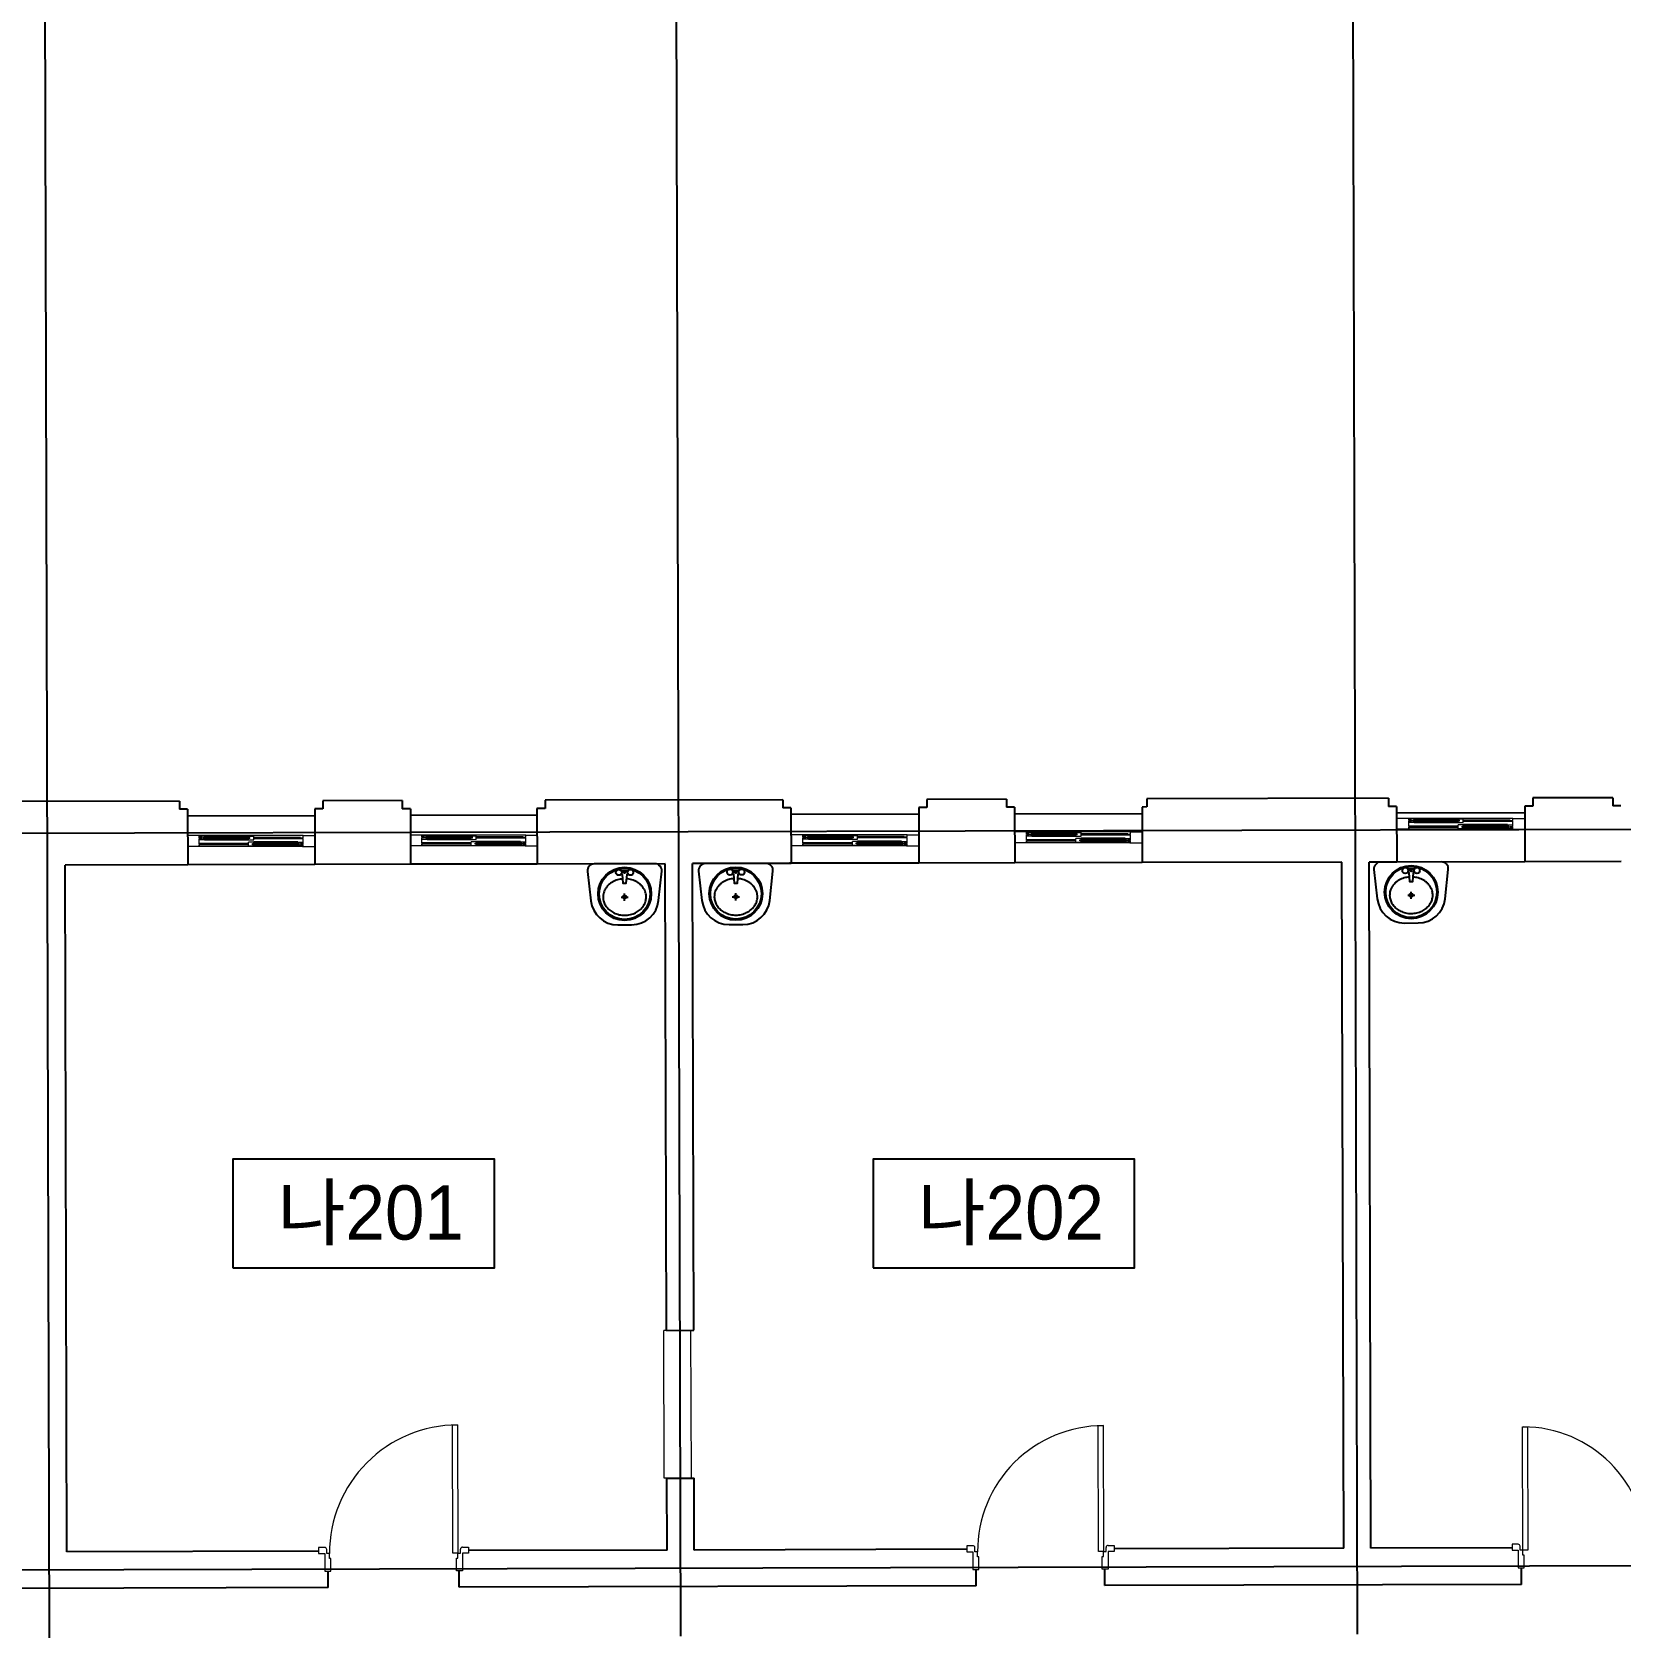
# Model space of a CAD drawing. Header units: millimetres. Extents: x 580267 to 706267, y -57600 to 28800.
# Drawn here: x 623985 to 635701, y -18515 to -6673 of the extents above; entities that cross this region are included whole.
import ezdxf
from ezdxf.enums import TextEntityAlignment as Align

# ---------------------------------------------------------------- set-up
doc = ezdxf.new("R2010")
doc.units = ezdxf.units.MM
doc.header["$LTSCALE"] = 5
doc.layers.add('ELE-1 (벽체 마감)', color=3, linetype='Continuous', lineweight=9)
doc.layers.add('ELE-2 (마감 창호)', color=4, linetype='Continuous', lineweight=9)
for name, color, linetype in [('text', 7, 'Continuous'), ('단면선', 2, 'Continuous'), ('입면', 7, 'Continuous'), ('입면선', 8, 'Continuous'), ('중심선', 1, 'Continuous')]:
    doc.layers.add(name, color=color, linetype=linetype)
doc.styles.get("Standard").update_dxf_attribs({"font": 'Gulim.ttf'})

# ---------------------------------------------------------------- blocks, each defined once
blk = doc.blocks.new('A$C26F80365')
at = {"layer": '입면선'}
for p, q in [((-25, 194), (25, 194)), ((-26, 0), (27, 0)), ((0, -27), (0, 26))]:
    blk.add_line(p, q, dxfattribs=at)
blk.add_lwpolyline([(-51, -205), (51, -205, 0.382162), (250, -27), (274, 189, 0.447008), (224, 245), (-224, 245, 0.447008), (-274, 189), (-250, -27, 0.382162)], format="xyb", close=True, dxfattribs=at)
blk.add_lwpolyline([(-25, 170), (-22, 170, -0.386916), (-18, 166), (-12, 101), (12, 101), (18, 166, -0.386916), (22, 170), (25, 170)], format="xyb", dxfattribs=at)
for centre, radius in [((0, 23), 196), ((0, 23), 188), ((-43, 182), 21.4), ((0, 182), 6.83), ((43, 182), 21.4), ((0, 0), 12.8)]:
    blk.add_circle(centre, radius, dxfattribs=at)
blk.add_rational_spline([(-15, 134), (-270, 114), (-135, -71), (0, -256), (135, -71), (270, 114), (15, 134)], [1, 0.527194519268, 1, 0.527194519268, 1, 0.527194519268, 1], degree=2, knots=[0, 0, 0, 0.333333, 0.333333, 0.666667, 0.666667, 1, 1, 1], dxfattribs=at)

msp = doc.modelspace()

# ---------------------------------------------------------------- linework, layer by layer
at = {"layer": 'ELE-1 (벽체 마감)'}
for p, q in [((628663.6, -16247.1), (628643.6, -16247.2)), ((628646.6, -17337.2), (628643.6, -16247.2)), ((628846.6, -17336.6), (628843.6, -16246.6)), ((628666.6, -17337.1), (628646.6, -17337.2))]:
    msp.add_line(p, q, dxfattribs=at)
at = {"layer": 'ELE-2 (마감 창호)'}
for p, q in [((634136.7, -12471.1), (634046.7, -12471.1)), ((634141.7, -12551.1), (634046.9, -12551.1)), ((634904.5, -12471.1), (634136.7, -12471.1)), ((634136.7, -12486.1), (634136.7, -12471.1)), ((634156.7, -12486.1), (634136.7, -12486.1)), ((634136.7, -12531.1), (634136.7, -12491.1)), ((634156.7, -12491.1), (634136.7, -12491.1)), ((634156.7, -12531.1), (634136.7, -12531.1)), ((634136.7, -12548.1), (634136.7, -12536.1)), ((634156.7, -12536.1), (634136.7, -12536.1)), ((634141.7, -12548.1), (634136.7, -12548.1)), ((634137.7, -12485.1), (634137.7, -12475.1)), ((634176.7, -12475.1), (634137.7, -12475.1)), ((634157.7, -12485.1), (634137.7, -12485.1)), ((634137.7, -12502.1), (634137.7, -12492.1)), ((634157.7, -12492.1), (634137.7, -12492.1)), ((634176.7, -12502.1), (634137.7, -12502.1)), ((634141.7, -12551.1), (634141.7, -12548.1)), ((634899.5, -12551.1), (634141.7, -12551.1)), ((634156.7, -12491.1), (634156.7, -12486.1)), ((634156.7, -12536.1), (634156.7, -12531.1)), ((634157.7, -12492.1), (634157.7, -12485.1)), ((634166.7, -12484.6), (634176.7, -12483.6)), ((634166.7, -12492.6), (634166.7, -12484.6)), ((634176.7, -12493.6), (634166.7, -12492.6)), ((634171.7, -12491.6), (634171.7, -12485.6)), ((634505, -12485.6), (634171.7, -12485.6)), ((634505, -12491.6), (634171.7, -12491.6)), ((634176.7, -12483.6), (634176.7, -12475.1)), ((634178.7, -12484.1), (634176.7, -12483.6)), ((634178.7, -12493.1), (634176.7, -12493.6)), ((634176.7, -12502.1), (634176.7, -12493.6)), ((634179.7, -12485.6), (634178.7, -12484.1)), ((634179.7, -12491.6), (634178.7, -12493.1)), ((634497, -12485.6), (634498, -12484.1)), ((634497, -12491.6), (634498, -12493.1)), ((634498, -12484.1), (634500, -12483.6)), ((634498, -12493.1), (634500, -12493.6)), ((634500, -12483.6), (634500, -12475.1)), ((634500, -12475.1), (634539, -12475.1)), ((634510, -12484.6), (634500, -12483.6)), ((634510, -12492.6), (634500, -12493.6)), ((634500, -12502.1), (634500, -12493.6)), ((634500, -12502.1), (634539, -12502.1)), ((634501, -12547.1), (634501, -12520.1)), ((634540, -12520.1), (634501, -12520.1)), ((634540, -12520.1), (634501, -12520.1)), ((634501, -12547.1), (634540, -12547.1)), ((634505, -12491.6), (634505, -12485.6)), ((634510, -12492.6), (634510, -12484.6)), ((634530, -12529.6), (634540, -12528.6)), ((634530, -12537.6), (634530, -12529.6)), ((634540, -12538.6), (634530, -12537.6)), ((634535, -12536.6), (634535, -12530.6)), ((634868.5, -12530.6), (634535, -12530.6)), ((634868.5, -12536.6), (634535, -12536.6)), ((634539, -12502.1), (634539, -12475.1)), ((634540, -12528.6), (634540, -12520.1)), ((634542, -12529.1), (634540, -12528.6)), ((634542, -12538.1), (634540, -12538.6)), ((634540, -12547.1), (634540, -12538.6)), ((634543, -12530.6), (634542, -12529.1)), ((634543, -12536.6), (634542, -12538.1)), ((634861.5, -12530.6), (634862.5, -12529.1)), ((634861.5, -12536.6), (634862.5, -12538.1)), ((634862.5, -12529.1), (634864.5, -12528.6)), ((634862.5, -12538.1), (634864.5, -12538.6)), ((634864.5, -12528.6), (634864.5, -12520.1)), ((634864.5, -12520.1), (634903.5, -12520.1)), ((634874.5, -12529.6), (634864.5, -12528.6)), ((634864.5, -12538.6), (634874.5, -12537.6)), ((634864.5, -12547.1), (634864.5, -12538.6)), ((634903.5, -12547.1), (634864.5, -12547.1)), ((634869.5, -12536.6), (634869.5, -12530.6)), ((634874.5, -12537.6), (634874.5, -12529.6)), ((634883.5, -12537.1), (634883.5, -12530.1)), ((634883.5, -12530.1), (634903.5, -12530.1)), ((634883.5, -12537.1), (634903.5, -12537.1)), ((634884.5, -12491.1), (634884.5, -12486.1)), ((634884.5, -12486.1), (634904.5, -12486.1)), ((634884.5, -12491.1), (634904.5, -12491.1)), ((634884.5, -12536.1), (634884.5, -12531.1)), ((634884.5, -12531.1), (634904.5, -12531.1)), ((634884.5, -12536.1), (634904.5, -12536.1)), ((634899.5, -12551.1), (634899.5, -12548.1)), ((634899.5, -12548.1), (634904.5, -12548.1)), ((634899.5, -12551.1), (634993.1, -12551.1)), ((634903.5, -12530.1), (634903.5, -12520.1)), ((634903.5, -12547.1), (634903.5, -12537.1)), ((634904.5, -12486.1), (634904.5, -12471.1)), ((634904.5, -12471.1), (634992.9, -12471.1)), ((634904.5, -12531.1), (634904.5, -12491.1)), ((634904.5, -12548.1), (634904.5, -12536.1)), ((625217.4, -12598.7), (625132, -12598.7)), ((625985.2, -12598.7), (625217.4, -12598.7)), ((625217.4, -12613.7), (625217.4, -12598.7)), ((625237.4, -12613.7), (625217.4, -12613.7)), ((625217.4, -12658.7), (625217.4, -12618.7)), ((625237.4, -12618.7), (625217.4, -12618.7)), ((625237.4, -12658.7), (625217.4, -12658.7)), ((625217.4, -12675.7), (625217.4, -12663.7)), ((625237.4, -12663.7), (625217.4, -12663.7)), ((625218.4, -12612.7), (625218.4, -12602.7)), ((625257.4, -12602.7), (625218.4, -12602.7)), ((625238.4, -12612.7), (625218.4, -12612.7)), ((625218.4, -12629.7), (625218.4, -12619.7)), ((625238.4, -12619.7), (625218.4, -12619.7)), ((625257.4, -12629.7), (625218.4, -12629.7)), ((625237.4, -12618.7), (625237.4, -12613.7)), ((625237.4, -12663.7), (625237.4, -12658.7)), ((625238.4, -12619.7), (625238.4, -12612.7)), ((625247.4, -12612.2), (625257.4, -12611.2)), ((625247.4, -12620.2), (625247.4, -12612.2)), ((625257.4, -12621.2), (625247.4, -12620.2)), ((625252.4, -12619.2), (625252.4, -12613.2)), ((625585.7, -12613.2), (625252.4, -12613.2)), ((625585.7, -12619.2), (625252.4, -12619.2)), ((625257.4, -12611.2), (625257.4, -12602.7)), ((625259.4, -12611.7), (625257.4, -12611.2)), ((625259.4, -12620.7), (625257.4, -12621.2)), ((625257.4, -12629.7), (625257.4, -12621.2)), ((625260.4, -12613.2), (625259.4, -12611.7)), ((625260.4, -12619.2), (625259.4, -12620.7)), ((625577.7, -12613.2), (625578.7, -12611.7)), ((625577.7, -12619.2), (625578.7, -12620.7)), ((625578.7, -12611.7), (625580.7, -12611.2)), ((625578.7, -12620.7), (625580.7, -12621.2)), ((625580.7, -12611.2), (625580.7, -12602.7)), ((625580.7, -12602.7), (625619.7, -12602.7)), ((625590.7, -12612.2), (625580.7, -12611.2)), ((625590.7, -12620.2), (625580.7, -12621.2)), ((625580.7, -12629.7), (625580.7, -12621.2)), ((625580.7, -12629.7), (625619.7, -12629.7)), ((625581.7, -12674.7), (625581.7, -12647.7)), ((625620.7, -12647.7), (625581.7, -12647.7)), ((625620.7, -12647.7), (625581.7, -12647.7)), ((625585.7, -12619.2), (625585.7, -12613.2)), ((625590.7, -12620.2), (625590.7, -12612.2)), ((625610.7, -12657.2), (625620.7, -12656.2)), ((625610.7, -12665.2), (625610.7, -12657.2)), ((625620.7, -12666.2), (625610.7, -12665.2)), ((625615.7, -12664.2), (625615.7, -12658.2)), ((625949.2, -12658.2), (625615.7, -12658.2)), ((625949.2, -12664.2), (625615.7, -12664.2)), ((625619.7, -12629.7), (625619.7, -12602.7)), ((625620.7, -12656.2), (625620.7, -12647.7)), ((625622.7, -12656.7), (625620.7, -12656.2)), ((625622.7, -12665.7), (625620.7, -12666.2)), ((625620.7, -12674.7), (625620.7, -12666.2)), ((625623.7, -12658.2), (625622.7, -12656.7)), ((625623.7, -12664.2), (625622.7, -12665.7)), ((625942.2, -12658.2), (625943.2, -12656.7)), ((625942.2, -12664.2), (625943.2, -12665.7)), ((625943.2, -12656.7), (625945.2, -12656.2)), ((625943.2, -12665.7), (625945.2, -12666.2)), ((625945.2, -12656.2), (625945.2, -12647.7)), ((625945.2, -12647.7), (625984.2, -12647.7)), ((625955.2, -12657.2), (625945.2, -12656.2)), ((625945.2, -12666.2), (625955.2, -12665.2)), ((625945.2, -12674.7), (625945.2, -12666.2)), ((625950.2, -12664.2), (625950.2, -12658.2)), ((625955.2, -12665.2), (625955.2, -12657.2)), ((625964.2, -12664.7), (625964.2, -12657.7)), ((625964.2, -12657.7), (625984.2, -12657.7)), ((625964.2, -12664.7), (625984.2, -12664.7)), ((625965.2, -12618.7), (625965.2, -12613.7)), ((625965.2, -12613.7), (625985.2, -12613.7)), ((625965.2, -12618.7), (625985.2, -12618.7)), ((625965.2, -12663.7), (625965.2, -12658.7)), ((625965.2, -12658.7), (625985.2, -12658.7)), ((625965.2, -12663.7), (625985.2, -12663.7)), ((625984.2, -12657.7), (625984.2, -12647.7)), ((625984.2, -12674.7), (625984.2, -12664.7)), ((625985.2, -12613.7), (625985.2, -12598.7)), ((625985.2, -12598.7), (626069.5, -12598.7)), ((625985.2, -12658.7), (625985.2, -12618.7)), ((625985.2, -12675.7), (625985.2, -12663.7)), ((626858.1, -12594.9), (626774.7, -12594.9)), ((627626, -12594.9), (626858.1, -12594.9)), ((626858.1, -12609.9), (626858.1, -12594.9)), ((626878.1, -12609.9), (626858.1, -12609.9)), ((626858.1, -12654.9), (626858.1, -12614.9)), ((626878.1, -12614.9), (626858.1, -12614.9)), ((626878.1, -12654.9), (626858.1, -12654.9)), ((626858.1, -12671.9), (626858.1, -12659.9)), ((626878.1, -12659.9), (626858.1, -12659.9)), ((626859.1, -12608.9), (626859.1, -12598.9)), ((626898.1, -12598.9), (626859.1, -12598.9)), ((626879.1, -12608.9), (626859.1, -12608.9)), ((626859.1, -12625.9), (626859.1, -12615.9)), ((626879.1, -12615.9), (626859.1, -12615.9)), ((626898.1, -12625.9), (626859.1, -12625.9)), ((626878.1, -12614.9), (626878.1, -12609.9)), ((626878.1, -12659.9), (626878.1, -12654.9)), ((626879.1, -12615.9), (626879.1, -12608.9)), ((626888.1, -12608.4), (626898.1, -12607.4)), ((626888.1, -12616.4), (626888.1, -12608.4)), ((626898.1, -12617.4), (626888.1, -12616.4)), ((626893.1, -12615.4), (626893.1, -12609.4)), ((627226.5, -12609.4), (626893.1, -12609.4)), ((627226.5, -12615.4), (626893.1, -12615.4)), ((626898.1, -12607.4), (626898.1, -12598.9)), ((626900.1, -12607.9), (626898.1, -12607.4)), ((626900.1, -12616.9), (626898.1, -12617.4)), ((626898.1, -12625.9), (626898.1, -12617.4)), ((626901.1, -12609.4), (626900.1, -12607.9)), ((626901.1, -12615.4), (626900.1, -12616.9)), ((627218.5, -12609.4), (627219.5, -12607.9)), ((627218.5, -12615.4), (627219.5, -12616.9)), ((627219.5, -12607.9), (627221.5, -12607.4)), ((627219.5, -12616.9), (627221.5, -12617.4)), ((627221.5, -12607.4), (627221.5, -12598.9)), ((627221.5, -12598.9), (627260.5, -12598.9)), ((627231.5, -12608.4), (627221.5, -12607.4)), ((627231.5, -12616.4), (627221.5, -12617.4)), ((627221.5, -12625.9), (627221.5, -12617.4)), ((627221.5, -12625.9), (627260.5, -12625.9)), ((627222.5, -12670.9), (627222.5, -12643.9)), ((627261.5, -12643.9), (627222.5, -12643.9)), ((627261.5, -12643.9), (627222.5, -12643.9)), ((627226.5, -12615.4), (627226.5, -12609.4)), ((627231.5, -12616.4), (627231.5, -12608.4)), ((627251.5, -12653.4), (627261.5, -12652.4)), ((627251.5, -12661.4), (627251.5, -12653.4)), ((627261.5, -12662.4), (627251.5, -12661.4)), ((627256.5, -12660.4), (627256.5, -12654.4)), ((627590, -12654.4), (627256.5, -12654.4)), ((627590, -12660.4), (627256.5, -12660.4)), ((627260.5, -12625.9), (627260.5, -12598.9)), ((627261.5, -12652.4), (627261.5, -12643.9)), ((627263.5, -12652.9), (627261.5, -12652.4)), ((627263.5, -12661.9), (627261.5, -12662.4)), ((627261.5, -12670.9), (627261.5, -12662.4)), ((627264.5, -12654.4), (627263.5, -12652.9)), ((627264.5, -12660.4), (627263.5, -12661.9)), ((627583, -12654.4), (627584, -12652.9)), ((627583, -12660.4), (627584, -12661.9)), ((627584, -12652.9), (627586, -12652.4)), ((627584, -12661.9), (627586, -12662.4)), ((627586, -12652.4), (627586, -12643.9)), ((627586, -12643.9), (627625, -12643.9)), ((627596, -12653.4), (627586, -12652.4)), ((627586, -12662.4), (627596, -12661.4)), ((627586, -12670.9), (627586, -12662.4)), ((627591, -12660.4), (627591, -12654.4)), ((627596, -12661.4), (627596, -12653.4)), ((627605, -12660.9), (627605, -12653.9)), ((627605, -12653.9), (627625, -12653.9)), ((627605, -12660.9), (627625, -12660.9)), ((627606, -12614.9), (627606, -12609.9)), ((627606, -12609.9), (627626, -12609.9)), ((627606, -12614.9), (627626, -12614.9)), ((627606, -12659.9), (627606, -12654.9)), ((627606, -12654.9), (627626, -12654.9)), ((627606, -12659.9), (627626, -12659.9)), ((627625, -12653.9), (627625, -12643.9)), ((627625, -12670.9), (627625, -12660.9)), ((627626, -12609.9), (627626, -12594.9)), ((627626, -12594.9), (627708.3, -12594.9)), ((627626, -12654.9), (627626, -12614.9)), ((627626, -12671.9), (627626, -12659.9)), ((629669.2, -12593.4), (629581.5, -12593.4)), ((630437, -12593.4), (629669.2, -12593.4)), ((629669.2, -12608.4), (629669.2, -12593.4)), ((629689.2, -12608.4), (629669.2, -12608.4)), ((629669.2, -12653.4), (629669.2, -12613.4)), ((629689.2, -12613.4), (629669.2, -12613.4)), ((629689.2, -12653.4), (629669.2, -12653.4)), ((629669.2, -12670.4), (629669.2, -12658.4)), ((629689.2, -12658.4), (629669.2, -12658.4)), ((629670.2, -12607.4), (629670.2, -12597.4)), ((629709.2, -12597.4), (629670.2, -12597.4)), ((629690.2, -12607.4), (629670.2, -12607.4)), ((629670.2, -12624.4), (629670.2, -12614.4)), ((629690.2, -12614.4), (629670.2, -12614.4)), ((629709.2, -12624.4), (629670.2, -12624.4)), ((629689.2, -12613.4), (629689.2, -12608.4)), ((629689.2, -12658.4), (629689.2, -12653.4)), ((629690.2, -12614.4), (629690.2, -12607.4)), ((629699.2, -12606.9), (629709.2, -12605.9)), ((629699.2, -12614.9), (629699.2, -12606.9)), ((629709.2, -12615.9), (629699.2, -12614.9)), ((629704.2, -12613.9), (629704.2, -12607.9)), ((630037.6, -12607.9), (629704.2, -12607.9)), ((630037.6, -12613.9), (629704.2, -12613.9)), ((629709.2, -12605.9), (629709.2, -12597.4)), ((629711.2, -12606.4), (629709.2, -12605.9)), ((629711.2, -12615.4), (629709.2, -12615.9)), ((629709.2, -12624.4), (629709.2, -12615.9)), ((629712.2, -12607.9), (629711.2, -12606.4)), ((629712.2, -12613.9), (629711.2, -12615.4)), ((630029.6, -12607.9), (630030.6, -12606.4)), ((630029.6, -12613.9), (630030.6, -12615.4)), ((630030.6, -12606.4), (630032.6, -12605.9)), ((630030.6, -12615.4), (630032.6, -12615.9)), ((630032.6, -12605.9), (630032.6, -12597.4)), ((630032.6, -12597.4), (630071.6, -12597.4)), ((630042.6, -12606.9), (630032.6, -12605.9)), ((630042.6, -12614.9), (630032.6, -12615.9)), ((630032.6, -12624.4), (630032.6, -12615.9)), ((630032.6, -12624.4), (630071.6, -12624.4)), ((630033.6, -12669.4), (630033.6, -12642.4)), ((630072.6, -12642.4), (630033.6, -12642.4)), ((630072.6, -12642.4), (630033.6, -12642.4)), ((630033.6, -12669.4), (630072.6, -12669.4)), ((630037.6, -12613.9), (630037.6, -12607.9)), ((630042.6, -12614.9), (630042.6, -12606.9)), ((630062.6, -12651.9), (630072.6, -12650.9)), ((630062.6, -12659.9), (630062.6, -12651.9)), ((630072.6, -12660.9), (630062.6, -12659.9)), ((630067.6, -12658.9), (630067.6, -12652.9)), ((630401, -12652.9), (630067.6, -12652.9)), ((630401, -12658.9), (630067.6, -12658.9)), ((630071.6, -12624.4), (630071.6, -12597.4)), ((630072.6, -12650.9), (630072.6, -12642.4)), ((630074.6, -12651.4), (630072.6, -12650.9)), ((630074.6, -12660.4), (630072.6, -12660.9)), ((630072.6, -12669.4), (630072.6, -12660.9)), ((630075.6, -12652.9), (630074.6, -12651.4)), ((630075.6, -12658.9), (630074.6, -12660.4)), ((630394, -12652.9), (630395, -12651.4)), ((630394, -12658.9), (630395, -12660.4)), ((630395, -12651.4), (630397, -12650.9)), ((630395, -12660.4), (630397, -12660.9)), ((630397, -12650.9), (630397, -12642.4)), ((630397, -12642.4), (630436, -12642.4)), ((630407, -12651.9), (630397, -12650.9)), ((630397, -12660.9), (630407, -12659.9)), ((630397, -12669.4), (630397, -12660.9)), ((630436, -12669.4), (630397, -12669.4)), ((630402, -12658.9), (630402, -12652.9)), ((630407, -12659.9), (630407, -12651.9)), ((630416, -12659.4), (630416, -12652.4)), ((630416, -12652.4), (630436, -12652.4)), ((630416, -12659.4), (630436, -12659.4)), ((630417, -12613.4), (630417, -12608.4)), ((630417, -12608.4), (630437, -12608.4)), ((630417, -12613.4), (630437, -12613.4)), ((630417, -12658.4), (630417, -12653.4)), ((630417, -12653.4), (630437, -12653.4)), ((630417, -12658.4), (630437, -12658.4)), ((630436, -12652.4), (630436, -12642.4)), ((630436, -12669.4), (630436, -12659.4)), ((630437, -12608.4), (630437, -12593.4)), ((630437, -12593.4), (630523.6, -12593.4)), ((630437, -12653.4), (630437, -12613.4)), ((630437, -12670.4), (630437, -12658.4)), ((631317.5, -12571.6), (631230.2, -12571.6)), ((631322.5, -12651.6), (631230.4, -12651.6)), ((632085.4, -12571.6), (631317.5, -12571.6)), ((631317.5, -12586.6), (631317.5, -12571.6)), ((631337.5, -12586.6), (631317.5, -12586.6)), ((631317.5, -12631.6), (631317.5, -12591.6)), ((631337.5, -12591.6), (631317.5, -12591.6)), ((631337.5, -12631.6), (631317.5, -12631.6)), ((631317.5, -12648.6), (631317.5, -12636.6)), ((631337.5, -12636.6), (631317.5, -12636.6)), ((631322.5, -12648.6), (631317.5, -12648.6)), ((631318.5, -12585.6), (631318.5, -12575.6)), ((631357.5, -12575.6), (631318.5, -12575.6)), ((631338.5, -12585.6), (631318.5, -12585.6)), ((631318.5, -12602.6), (631318.5, -12592.6)), ((631338.5, -12592.6), (631318.5, -12592.6)), ((631357.5, -12602.6), (631318.5, -12602.6)), ((631322.5, -12651.6), (631322.5, -12648.6)), ((632080.4, -12651.6), (631322.5, -12651.6)), ((631337.5, -12591.6), (631337.5, -12586.6)), ((631337.5, -12636.6), (631337.5, -12631.6)), ((631338.5, -12592.6), (631338.5, -12585.6)), ((631347.5, -12585.1), (631357.5, -12584.1)), ((631347.5, -12593.1), (631347.5, -12585.1)), ((631357.5, -12594.1), (631347.5, -12593.1)), ((631352.5, -12592.1), (631352.5, -12586.1)), ((631685.9, -12586.1), (631352.5, -12586.1)), ((631685.9, -12592.1), (631352.5, -12592.1)), ((631357.5, -12584.1), (631357.5, -12575.6)), ((631359.5, -12584.6), (631357.5, -12584.1)), ((631359.5, -12593.6), (631357.5, -12594.1)), ((631357.5, -12602.6), (631357.5, -12594.1)), ((631360.5, -12586.1), (631359.5, -12584.6)), ((631360.5, -12592.1), (631359.5, -12593.6)), ((631677.9, -12586.1), (631678.9, -12584.6)), ((631677.9, -12592.1), (631678.9, -12593.6)), ((631678.9, -12584.6), (631680.9, -12584.1)), ((631678.9, -12593.6), (631680.9, -12594.1)), ((631680.9, -12584.1), (631680.9, -12575.6)), ((631680.9, -12575.6), (631719.9, -12575.6)), ((631690.9, -12585.1), (631680.9, -12584.1)), ((631690.9, -12593.1), (631680.9, -12594.1)), ((631680.9, -12602.6), (631680.9, -12594.1)), ((631680.9, -12602.6), (631719.9, -12602.6)), ((631681.9, -12647.6), (631681.9, -12620.6)), ((631720.9, -12620.6), (631681.9, -12620.6)), ((631720.9, -12620.6), (631681.9, -12620.6)), ((631681.9, -12647.6), (631720.9, -12647.6)), ((631685.9, -12592.1), (631685.9, -12586.1)), ((631690.9, -12593.1), (631690.9, -12585.1)), ((631710.9, -12630.1), (631720.9, -12629.1)), ((631710.9, -12638.1), (631710.9, -12630.1)), ((631720.9, -12639.1), (631710.9, -12638.1)), ((631715.9, -12637.1), (631715.9, -12631.1)), ((632049.4, -12631.1), (631715.9, -12631.1)), ((632049.4, -12637.1), (631715.9, -12637.1)), ((631719.9, -12602.6), (631719.9, -12575.6)), ((631720.9, -12629.1), (631720.9, -12620.6)), ((631722.9, -12629.6), (631720.9, -12629.1)), ((631722.9, -12638.6), (631720.9, -12639.1)), ((631720.9, -12647.6), (631720.9, -12639.1)), ((631723.9, -12631.1), (631722.9, -12629.6)), ((631723.9, -12637.1), (631722.9, -12638.6)), ((632042.4, -12631.1), (632043.4, -12629.6)), ((632042.4, -12637.1), (632043.4, -12638.6)), ((632043.4, -12629.6), (632045.4, -12629.1)), ((632043.4, -12638.6), (632045.4, -12639.1)), ((632045.4, -12629.1), (632045.4, -12620.6)), ((632045.4, -12620.6), (632084.4, -12620.6)), ((632055.4, -12630.1), (632045.4, -12629.1)), ((632045.4, -12639.1), (632055.4, -12638.1)), ((632045.4, -12647.6), (632045.4, -12639.1)), ((632084.4, -12647.6), (632045.4, -12647.6)), ((632050.4, -12637.1), (632050.4, -12631.1)), ((632055.4, -12638.1), (632055.4, -12630.1)), ((632064.4, -12637.6), (632064.4, -12630.6)), ((632064.4, -12630.6), (632084.4, -12630.6)), ((632064.4, -12637.6), (632084.4, -12637.6)), ((632065.4, -12591.6), (632065.4, -12586.6)), ((632065.4, -12586.6), (632085.4, -12586.6)), ((632065.4, -12591.6), (632085.4, -12591.6)), ((632065.4, -12636.6), (632065.4, -12631.6)), ((632065.4, -12631.6), (632085.4, -12631.6)), ((632065.4, -12636.6), (632085.4, -12636.6)), ((632080.4, -12651.6), (632080.4, -12648.6)), ((632080.4, -12648.6), (632085.4, -12648.6)), ((632080.4, -12651.6), (632171.7, -12651.6)), ((632084.4, -12630.6), (632084.4, -12620.6)), ((632084.4, -12647.6), (632084.4, -12637.6)), ((632085.4, -12586.6), (632085.4, -12571.6)), ((632085.4, -12571.6), (632171.5, -12571.6)), ((632085.4, -12631.6), (632085.4, -12591.6)), ((632085.4, -12648.6), (632085.4, -12636.6)), ((625222.4, -12678.7), (625132.1, -12678.7)), ((625222.4, -12675.7), (625217.4, -12675.7)), ((625222.4, -12678.7), (625222.4, -12675.7)), ((625980.2, -12678.7), (625222.4, -12678.7)), ((625581.7, -12674.7), (625620.7, -12674.7)), ((625984.2, -12674.7), (625945.2, -12674.7)), ((625980.2, -12678.7), (625980.2, -12675.7)), ((625980.2, -12675.7), (625985.2, -12675.7)), ((625980.2, -12678.7), (626069.7, -12678.7)), ((626863.1, -12674.9), (626774.9, -12674.9)), ((626863.1, -12671.9), (626858.1, -12671.9)), ((626863.1, -12674.9), (626863.1, -12671.9)), ((627621, -12674.9), (626863.1, -12674.9)), ((627222.5, -12670.9), (627261.5, -12670.9)), ((627625, -12670.9), (627586, -12670.9)), ((627621, -12674.9), (627621, -12671.9)), ((627621, -12671.9), (627626, -12671.9)), ((627621, -12674.9), (627708.5, -12674.9)), ((629674.2, -12673.4), (629581.7, -12673.4)), ((629674.2, -12670.4), (629669.2, -12670.4)), ((629674.2, -12673.4), (629674.2, -12670.4)), ((630432, -12673.4), (629674.2, -12673.4)), ((630432, -12673.4), (630432, -12670.4)), ((630432, -12670.4), (630437, -12670.4)), ((630432, -12673.4), (630523.8, -12673.4)), ((627087, -17890.3), (627084.4, -16944.3)), ((627084.4, -16944.3), (627121.4, -16944.3)), ((627121.4, -16944.3), (627124, -17890.3)), ((631848, -17877.3), (631845.4, -16949.3)), ((631845.4, -16949.3), (631882.4, -16949.3)), ((631882.4, -16949.3), (631885, -17877.3)), ((634978, -17868.8), (634975.5, -16958.3)), ((634975.5, -16958.3), (635012.5, -16958.3)), ((635012.5, -16958.3), (635015, -17868.8)), ((626143, -17848), (626098, -17848)), ((626098, -17848), (626098, -17893)), ((626158, -17893), (626158, -17863)), ((627144, -17890.3), (627144, -17860.3)), ((627159, -17845.3), (627204, -17845.3)), ((627204, -17845.3), (627204, -17890.3)), ((630922, -17834.9), (630877, -17834.9)), ((630877, -17834.9), (630877, -17879.9)), ((630877, -17879.9), (630922, -17879.9)), ((630922, -17879.9), (630922, -18009.9)), ((630937, -17879.9), (630937, -17849.9)), ((630957, -17879.9), (630937, -17879.9)), ((630957, -17916.9), (630957, -17879.9)), ((631885, -17877.3), (631848, -17877.3)), ((631885, -17877.3), (631905, -17877.3)), ((631885, -17914.3), (631885, -17877.3)), ((631905, -17877.3), (631905, -17847.3)), ((631920, -17832.3), (631965, -17832.3)), ((631965, -17877.3), (631920, -17877.3)), ((631920, -17877.3), (631920, -18007.3)), ((631965, -17832.3), (631965, -17877.3)), ((634943, -17823.8), (634898, -17823.8)), ((634898, -17823.8), (634898, -17868.8)), ((634898, -17868.8), (634943, -17868.8)), ((634943, -17868.8), (634943, -17998.8)), ((634958, -17868.8), (634958, -17838.8)), ((634978, -17868.8), (634958, -17868.8)), ((635015, -17868.8), (634978, -17868.8)), ((634978, -17905.8), (634978, -17868.8)), ((626098, -17893), (626143, -17893)), ((626143, -17893), (626143, -18023)), ((626178, -17893), (626158, -17893)), ((626178, -17930), (626178, -17893)), ((626188, -17930), (626178, -17930)), ((626188, -18023), (626188, -17930)), ((627124, -17890.3), (627087, -17890.3)), ((627114, -18020.3), (627114, -17927.3)), ((627114, -17927.3), (627124, -17927.3)), ((627124, -17890.3), (627144, -17890.3)), ((627124, -17927.3), (627124, -17890.3)), ((627204, -17890.3), (627159, -17890.3)), ((627159, -17890.3), (627159, -18020.3)), ((630967, -17916.9), (630957, -17916.9)), ((630967, -18009.9), (630967, -17916.9)), ((631875, -18007.3), (631875, -17914.3)), ((631875, -17914.3), (631885, -17914.3)), ((634943, -17998.8), (634988, -17998.8)), ((634988, -17905.8), (634978, -17905.8)), ((634988, -17998.8), (634988, -17905.8)), ((626143, -18023), (626188, -18023)), ((627159, -18020.3), (627114, -18020.3)), ((630922, -18009.9), (630967, -18009.9)), ((631920, -18007.3), (631875, -18007.3))]:
    msp.add_line(p, q, dxfattribs=at)
for centre, radius, start, end in [((627124, -17890.3), 946, 90.16067, 180.16067), ((631885, -17877.3), 928, 90, 180.16073), ((634978, -17868.8), 910.5, 0.15907, 89.84093), ((626143, -17863), 15, 0, 90), ((627159, -17860.3), 15, 90, 180), ((630922, -17849.9), 15, 0, 90), ((631920, -17847.3), 15, 90, 180), ((634943, -17838.8), 15, 0, 90)]:
    msp.add_arc(centre, radius, start, end, dxfattribs=at)
at = {"layer": 'text'}
for points in [[(625466.2, -15785.6), (627394.8, -15785.6), (627394.8, -14983.7), (625466.2, -14983.7)], [(630186.2, -15785.6), (632114.8, -15785.6), (632114.8, -14983.7), (630186.2, -14983.7)]]:
    msp.add_lwpolyline(points, close=True, dxfattribs=at)
at = {"layer": '단면선'}
for p, q in [((625071.4, -12343.9), (622405.3, -12350.1)), ((625071.4, -12343.9), (625071.5, -12403.9)), ((625131.5, -12403.8), (625071.5, -12403.9)), ((625131.5, -12403.8), (625132.5, -12813.8)), ((626129, -12401.5), (626069, -12401.6)), ((626069, -12401.6), (626070, -12811.6)), ((626714.1, -12340.1), (626128.9, -12341.5)), ((626128.9, -12341.5), (626129, -12401.5)), ((626714.1, -12340.1), (626714.3, -12400.1)), ((626774.3, -12400), (626714.3, -12400.1)), ((626774.3, -12400), (626775.2, -12810)), ((627767.8, -12397.7), (627707.8, -12397.8)), ((627707.8, -12397.8), (627708.8, -12807.8)), ((629520.9, -12333.6), (627767.7, -12337.7)), ((627767.7, -12337.7), (627767.8, -12397.7)), ((629520.9, -12333.6), (629521, -12393.6)), ((629581, -12393.5), (629521, -12393.6)), ((629581, -12393.5), (629582, -12803.5)), ((630583.2, -12391.2), (630523.2, -12391.3)), ((630523.2, -12391.3), (630524.1, -12801.3)), ((631170.3, -12329.8), (630583, -12331.2)), ((630583, -12331.2), (630583.2, -12391.2)), ((631170.3, -12329.8), (631170.5, -12389.8)), ((631229.8, -12389.7), (631170.5, -12389.8)), ((631229.8, -12389.7), (631230.7, -12799.7)), ((632204.1, -12387.4), (632171.1, -12387.5)), ((632171.1, -12387.5), (632172, -12797.5)), ((633987.1, -12323.3), (632204, -12327.4)), ((632204, -12327.4), (632204.1, -12387.4)), ((633987.1, -12323.3), (633987.2, -12383.3)), ((634046.5, -12383.2), (633987.2, -12383.3)), ((634046.5, -12383.2), (634047.5, -12793.2)), ((635052, -12380.8), (634992.7, -12381)), ((634992.7, -12381), (634993.6, -12791)), ((635641.4, -12319.5), (635051.9, -12320.8)), ((635051.9, -12320.8), (635052, -12380.8)), ((635641.4, -12319.5), (635641.5, -12379.5)), ((635700.9, -12379.3), (635641.5, -12379.5)), ((625132.5, -12813.8), (624228.1, -12815.9)), ((624242, -17879.3), (624228.1, -12815.9)), ((626775.2, -12810), (626070, -12811.6)), ((628654.1, -12805.6), (627708.8, -12807.8)), ((628663.6, -16247.1), (628654.1, -12805.6)), ((629582, -12803.5), (628854.1, -12805.2)), ((628863.6, -16246.6), (628854.1, -12805.2)), ((631230.7, -12799.7), (630524.1, -12801.3)), ((633644.1, -12794.1), (632172, -12797.5)), ((633658, -17853.4), (633644.1, -12794.1)), ((634047.5, -12793.2), (633844.1, -12793.6)), ((633858, -17852.9), (633844.1, -12793.6)), ((635701.8, -12789.3), (634993.6, -12791)), ((628663.6, -16247.1), (628863.6, -16246.6)), ((628666.6, -17337.1), (628866.6, -17336.6)), ((628668, -17867.1), (628666.6, -17337.1)), ((628868, -17866.6), (628866.6, -17336.6)), ((626098, -17874.2), (624242, -17879.3)), ((628668, -17867.1), (627204, -17871.1)), ((630877, -17861.1), (628868, -17866.6)), ((633658, -17853.4), (631965, -17858.1)), ((634898, -17850), (633858, -17852.9)), ((634968.7, -18119.8), (634968.4, -17998.8)), ((626168.8, -18144), (626168.4, -18023)), ((626168.8, -18144), (626168.4, -18023)), ((627134.8, -18141.3), (627134.4, -18020.3)), ((630947.8, -18130.9), (630947.4, -18009.9)), ((631895.8, -18128.3), (631895.4, -18007.3)), ((626168.8, -18144), (623908.8, -18150.2)), ((626168.8, -18144), (623908.8, -18150.2)), ((626168.8, -18144), (623908.8, -18150.2)), ((630947.8, -18130.9), (627134.8, -18141.3)), ((634968.7, -18119.8), (631895.8, -18128.3))]:
    msp.add_line(p, q, dxfattribs=at)
at = {"layer": '입면'}
for p, q in [((634992.8, -12431), (634046.6, -12433.2)), ((626069.2, -12451.6), (625131.6, -12453.8)), ((627707.9, -12447.8), (626774.4, -12450)), ((630523.3, -12441.3), (629581.2, -12443.5)), ((632171.2, -12437.5), (631229.9, -12439.7)), ((634501, -12531.1), (634136.7, -12531.1)), ((634501, -12536.1), (634136.7, -12536.1)), ((634500, -12475.1), (634176.7, -12475.1)), ((634500, -12502.1), (634176.7, -12502.1)), ((634884.5, -12486.1), (634539, -12486.1)), ((634884.5, -12491.1), (634539, -12491.1)), ((634864.5, -12520.1), (634540, -12520.1)), ((634864.5, -12547.1), (634540, -12547.1)), ((625581.7, -12658.7), (625217.4, -12658.7)), ((625581.7, -12663.7), (625217.4, -12663.7)), ((625580.7, -12602.7), (625257.4, -12602.7)), ((625580.7, -12629.7), (625257.4, -12629.7)), ((625965.2, -12613.7), (625619.7, -12613.7)), ((625965.2, -12618.7), (625619.7, -12618.7)), ((625945.2, -12647.7), (625620.7, -12647.7)), ((627222.5, -12654.9), (626858.1, -12654.9)), ((627222.5, -12659.9), (626858.1, -12659.9)), ((627221.5, -12598.9), (626898.1, -12598.9)), ((627221.5, -12625.9), (626898.1, -12625.9)), ((627606, -12609.9), (627260.5, -12609.9)), ((627606, -12614.9), (627260.5, -12614.9)), ((627586, -12643.9), (627261.5, -12643.9)), ((630033.6, -12653.4), (629669.2, -12653.4)), ((630033.6, -12658.4), (629669.2, -12658.4)), ((630032.6, -12597.4), (629709.2, -12597.4)), ((630032.6, -12624.4), (629709.2, -12624.4)), ((630417, -12608.4), (630071.6, -12608.4)), ((630417, -12613.4), (630071.6, -12613.4)), ((630397, -12642.4), (630072.6, -12642.4)), ((630397, -12669.4), (630072.6, -12669.4)), ((631681.9, -12631.6), (631317.5, -12631.6)), ((631681.9, -12636.6), (631317.5, -12636.6)), ((631680.9, -12575.6), (631357.5, -12575.6)), ((631680.9, -12602.6), (631357.5, -12602.6)), ((632065.4, -12586.6), (631719.9, -12586.6)), ((632065.4, -12591.6), (631719.9, -12591.6)), ((632045.4, -12620.6), (631720.9, -12620.6)), ((632045.4, -12647.6), (631720.9, -12647.6)), ((625945.2, -12674.7), (625620.7, -12674.7)), ((627586, -12670.9), (627261.5, -12670.9)), ((626070, -12811.6), (625132.5, -12813.8)), ((627708.8, -12807.8), (626775.2, -12810)), ((630524.1, -12801.3), (629569.2, -12801.3)), ((632172, -12797.5), (631230.7, -12799.7)), ((634993.6, -12791), (634047.5, -12793.2))]:
    msp.add_line(p, q, dxfattribs=at)
at = {"layer": '중심선'}
for p, q in [((624114.3, -18514.6), (624052.5, 3983)), ((628769.8, -18501.9), (628708, 3983)), ((633759.7, -18488.1), (633698, 3983)), ((657554.2, -12503.7), (619225.6, -12592.5)), ((675522.1, -17873.5), (597674.8, -18087.2))]:
    msp.add_line(p, q, dxfattribs=at)

# ---------------------------------------------------------------- block references
at = {"layer": '입면선'}
for p, rotation in [((628354.7, -13051.3), 0.1327599864510952), ((629174.7, -13049.4), 0.1327599864510889), ((634154.7, -13037.9), 0.1327599864510698)]:
    msp.add_blockref('A$C26F80365', p, dxfattribs=dict(at, rotation=rotation))

# ---------------------------------------------------------------- texts
at = {"layer": 'text'}
for s, p in [('나201', (626481.7, -15377.8)), ('나202', (631201.7, -15377.8))]:
    msp.add_text(s, height=400, dxfattribs=at).set_placement(p, align=Align.MIDDLE_CENTER)

doc.saveas('drawing.dxf')
